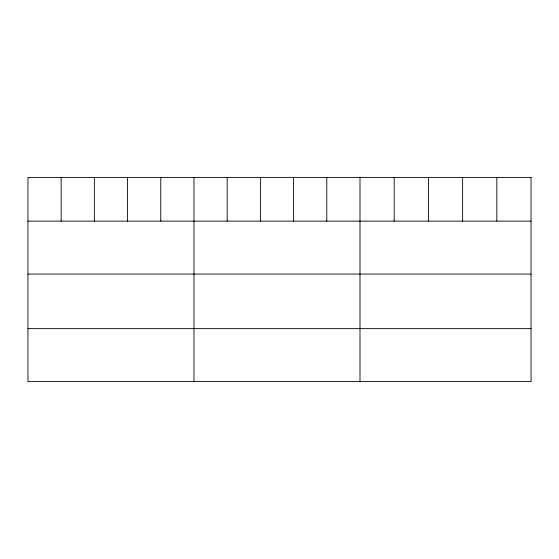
<?xml version="1.0" encoding="UTF-8"?>
<svg xmlns="http://www.w3.org/2000/svg" width="559" height="559" viewBox="0 0 559 559"><rect width="100%" height="100%" fill="white"/><g stroke="black" fill="none" stroke-linecap="round" stroke-linejoin="round"><path stroke-width="0.84" d="M27.95 221.126L531.05 221.126M27.95 274.078L531.05 274.078M27.95 328.636L531.05 328.636M496.839 177.413L496.839 221.126M462.628 177.413L462.628 221.126M428.418 177.413L428.418 221.126M394.207 177.413L394.207 221.126M359.996 177.413L359.996 381.587M326.791 177.413L326.791 221.126M293.587 177.413L293.587 221.126M260.382 177.413L260.382 221.126M227.178 177.413L227.178 221.126M193.973 177.413L193.973 381.587M160.768 177.413L160.768 221.126M127.564 177.413L127.564 221.126M94.359 177.413L94.359 221.126M61.155 177.413L61.155 221.126M531.05 177.413L27.95 177.413L27.95 381.587L531.05 381.587L531.05 177.413"/></g></svg>
